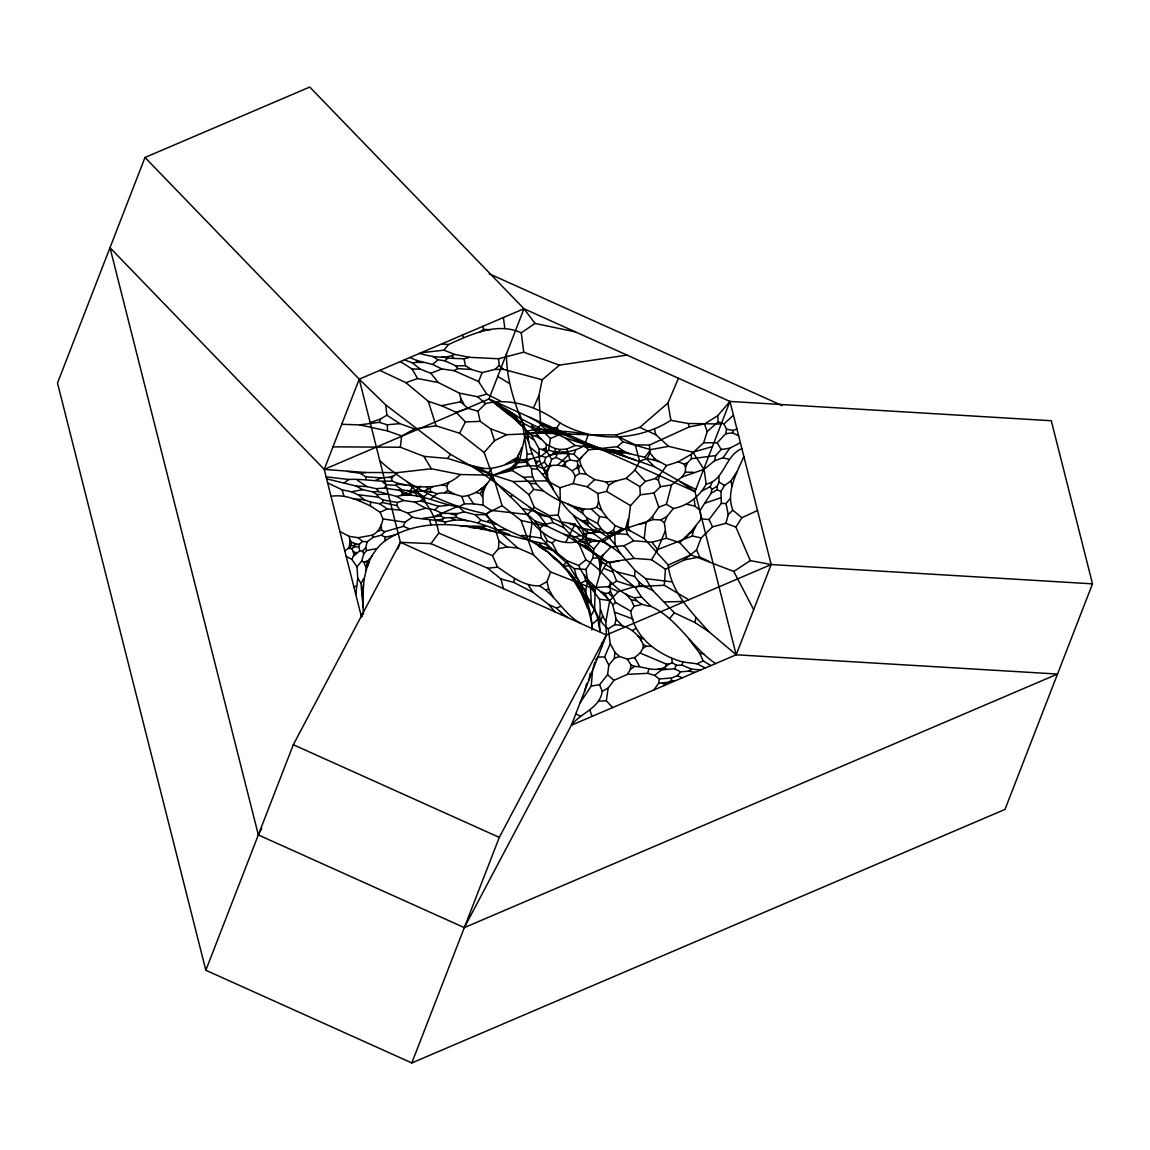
<?xml version="1.0" encoding="UTF-8"?>
<svg xmlns="http://www.w3.org/2000/svg" width="1150" height="1150" viewBox="0 0 1150 1150"><rect width="100%" height="100%" fill="white"/><g stroke="black" fill="none" stroke-linecap="round" stroke-linejoin="round"><path stroke-width="1.5" d="M653.804 689.986L658.677 683.301L668.668 682.18L671.442 680.584L671.456 678.026L677.321 675.711L680.671 671.816L688.591 671.154L694.988 672.376M363.501 614.316C361.732 588.556 362.552 558.541 384.704 541.075C433.076 507.854 494.011 533.442 545.114 543.907C555.048 551.971 563.788 561.214 574.253 568.603L585.968 569.451L592.811 558.152L593.817 549.053L600.314 540.859L612.849 533.686L625.658 528.468L653.071 519.57L660.761 519.944L667.014 516.436L673.383 508.501C687.542 505.885 699.416 496.714 706.172 484.107C724.658 480.412 724.759 455.515 741.894 448.629M580.664 623.401C563.773 614.1 555.838 595.283 539.479 585.853C523.336 586.428 510.327 575.503 497.591 567.108L492.502 555.68L498.482 548.708L506.949 546.969L517.816 548.004L533.399 554.746L550.606 571.967L590.942 587.779L599.438 599.15C601.622 610.061 598.273 620.511 600.113 631.508L597.583 617.881L594.622 609.169L595.053 590.827L599.797 574.353L601.177 559.82L603.477 554.616L610.952 546.911L624.019 545.761L633.636 540.802L652.036 542.239L666.454 538.272L679.621 542.628L690.92 554.889L733.786 571.464L753.681 609.658M363.141 594.564L363.299 589.792M404.354 359.878L412.332 362.854L416.573 362.322L416.631 360.439L409.918 357.506M361.474 616.903L324.214 469.401L109.997 247.71L258.333 834.929L464.312 927.619L1057.511 674.058L736.187 654.781L708.846 631.666L695.017 622.581L674.374 612.821L652.898 590.611L645.61 578.608L635.116 570.486L620.612 553.596L593.759 533.658L592.394 529.489L588.139 525.751L587.449 522.747C562.278 515.013 555.134 486.033 537.553 469.114C535.167 458.189 528.655 448.787 528.123 437.302C517.442 410.579 506.201 383.18 506.489 353.855M708.846 631.666C691.696 612.375 670.738 591.991 668.207 565.009L644.201 538.574L630.099 530.768L627.828 526.916L630.502 505.655L640.378 494.802L653.976 493.019L660.445 486.694L671.514 484.941L682.051 476.977L704.102 469.286L714.538 460.762L722.962 457.801L728.928 459.296M355.81 594.464L357.765 578.105L356.989 566.878L351.972 559.475L346.193 556.399M682.051 476.977L685.314 472.104L685.558 467.13L687.571 462.717L691.394 458.735L715.688 455.587L721.165 449.478L729.761 448.227L740.399 442.692M498.482 548.708L498.884 540.96L494.845 527.462L486.249 513.906C446.732 505.899 409.874 487.672 379.816 460.733M553.495 489.44L539.594 460.963L539.034 448.744L531.731 435.505L514.481 419.074L488.994 398.978L324.214 469.401L359.217 379.184L523.983 308.746L729.962 401.436L1051.287 420.728L1092.5 583.841L1005.014 809.399L411.815 1062.945L205.836 970.269L57.5 383.036L144.986 157.478L309.752 87.055L523.983 308.746L535.038 323.438L575.489 331.919M339.911 531.487L349.068 536.331L358.283 537.697L372.356 535.152C378.681 532.048 381.757 525.55 382.936 518.923L380.104 512.282L370.415 505.914L370.631 502.104L364.421 499.848L358.139 494.773L351.555 491.769L342.197 489.871L327.621 482.871M365.571 570.903L367.942 560.726L372.456 555.508M476.201 468.999L488.031 473.34C501.256 490.964 520.835 502.909 532.177 522.086C543.519 535.713 560.51 546.437 578.824 541.276L582.863 538.689L583.107 534.606L575.129 524.141L559.906 521.654L535.756 511.563L476.201 468.999L450.354 454.264L385.739 404.915L359.217 379.184L144.986 157.478M363.199 591.043L363.501 584.66M580.161 702.65L591.201 686.061L599.553 684.696L607.574 674.777L608.81 665.131L614.402 658.332L614.848 652.179L610.247 643.684L608.249 628.806C596.965 620.526 594.924 606.28 586.572 596.002C582.044 583.079 571.78 573.347 566.993 560.726L551.08 548.277L541.334 538.013L539.997 528.411L534.621 520.792L527.562 514.496L491.079 510.37L483.014 505.08L473.584 503.858L464.514 503.858L458.62 506.819C437.819 504.275 418.169 490.964 396.635 496.426L378.594 491.582L372.701 491.826L362.854 489.67L355.781 485.961L326.614 478.86M688.793 599.768L664.283 585.278L665.447 569.279L684.178 559.921L696.555 549.93L701.155 537.927L712.526 526.844L725.909 523.322L735.899 527.088L750.303 560.611L771.176 564.549L1092.5 583.841M408.595 528.511L403.406 526.341L384.876 531.659L381.584 530.193L381.268 524.932M591.201 686.061L592.538 670.622M652.898 590.611L644.848 586.687L638.581 581.569L634.584 576.38L635.116 570.486M547.731 476.014L547.285 472.492L551.598 459.339L556.039 457.427L557.175 452.784L560.596 449.521L566.821 449.003L575.187 445.539L584.962 446.559L629.754 453.718L644.92 457.312L654.494 466.699L679.894 481.491L694.988 491.654L736.187 654.781L571.406 725.204L464.312 927.619M483.014 505.08L482.971 493.034L482.008 491.194L493.293 475.194L510.945 467.892L516.336 462.76L526.671 462.199L529.676 459.238L541.363 455.989L548.636 450.196L550.433 438.538L545.546 433.622L536.346 429.295L526.067 431.351L519.599 460.546L512.196 470.494L493.293 475.194L460.287 474.519L431.351 468.754L397.555 472.607L365.729 472.506L324.228 469.401M614.848 652.179L619.404 656.477L627.311 659.094L634.685 657.57L640.119 653.027L643.008 648.241L643.324 644.747C638.423 633.291 627.469 624.896 614.79 624.738L608.249 628.806M344.827 550.965L348.393 548.277L349.428 545.833L350.017 540.169L349.068 536.331M630.502 505.655L606.596 491.395L597.899 493.508L587.161 486.795L573.203 483.561L560.007 487.744L547.055 480.786L512.957 481.519L493.293 475.194L482.31 469.804L468.151 464.744L447.767 458.476L423.876 456.363L400.358 447.235L401.637 435.922L414.719 428.95L436.022 425.773L459.569 433.234L484.121 452.482L494.845 481.677L502.104 505.641L521.036 520.433L547.63 526.441L564.147 534.319L575.992 541.463L609.414 562.867L616.63 581.095L634.369 586.73L664.283 585.278M644.201 538.574L645.998 522.79L652.51 516.523L658.763 507.179L666.411 504.275L673.383 508.501M634.369 586.73L618.283 591.632L609.759 600.602L605.834 621.633L606.409 634.987L571.406 725.204C580.721 712.741 599.639 708.644 602.284 691.322L608.134 688.045L614.014 680.311L627.469 674.374L630.387 669.343L630.947 664.829L627.311 659.094M597.899 493.508L598.546 501.688L596.893 507.179C584.89 512.727 571.723 505.037 560.309 501.098C547.558 494.543 531.056 485.415 531.674 468.798L526.384 460.776L527.217 454.236L522.689 425.141M384.704 541.075L385.221 537.237L395.039 534.908M593.702 446.085L576.754 440.321L553.926 429.856L548.507 426.851L548.651 425.816M721.223 423.991L688.261 423.502L670.881 420.339C637.776 441.341 594.061 442.606 560.007 422.97C538.947 407.416 511.75 397.368 485.573 403.592L477.926 411.211L468.064 408.351L460.446 401.81L460.891 398.676L459.353 393.142L438.265 382.504L417.594 378.551L405.893 382.677L379.816 370.372M548.076 469.904L548.837 467.489M612.605 707.595L606.337 700.767L608.134 688.045M658.677 683.301L659.295 678.931L654.594 675.409L647.651 673.339L627.469 674.374M679.621 542.628L691.049 531.587L701.155 518.938L700.077 510.399L711.189 493.192L711.735 489.426L710.211 486.608L711.994 482.439M532.177 522.086L529.489 540.299C562.422 558.541 592.897 590.281 591.776 629.941M715.587 663.579C691.279 647.321 677.867 618.772 650.886 606.309C644.518 605.662 637.862 603.534 634.398 597.741C613.122 591.675 604.253 569.969 585.882 559.849L578.924 543.648L563.874 527.678L558.181 515.042L560.309 501.098L560.007 487.744M650.886 606.309L641.599 597.094L635.188 587.492L616.515 571.737L602.543 562.393L588.771 547.4L586.054 537.625L586.888 532.177L580.879 526.456L573.548 515.689M703.671 442.736L717.154 442.779L725.822 433.708L726.541 429.18L723.939 423.904L718.161 421.863L707.207 431.523L703.671 442.736L691.308 454.279L678.227 461.826L666.612 465.577L659.827 474.821L655.083 478.573L645.409 481.419L639.817 486.651L640.378 494.802M695.017 622.581L695.822 617.708M592.48 629.294L592.135 624.335L585.81 599.265C577.056 583.122 566.404 567.41 551.756 556.068C534.103 535.339 503.298 534.764 485.473 514.697L475.122 514.654L464.212 511.879L458.62 506.819M575.992 541.463L607.2 562.451L634.168 558.426L651.59 559.705L657.656 549.585L692.343 535.986L693.119 531.516L695.836 526.269M620.137 437.546L635.188 444.863L639.659 461.15L634.973 470.091L626.146 478.357L615.782 481.088L606.064 481.951L594.651 479.564L586.126 474.217L579.643 473.484L578.579 469.502L579.111 466.512L577.717 464.758L577.415 461.279L588.685 449.837L617.248 446.689L623.07 441.787L650.555 449.621L668.581 446.358L692.947 452.209L712.482 446.545M757.519 510.499L741.894 517.701L732.852 510.241C725.65 491.941 736.762 473.024 743.878 456.449M664.096 685.587L666.123 682.956M509.867 534.549C489.354 527.821 467.676 515.128 445.51 522.057C434.743 519.57 423.329 519.613 412.246 517.227L407.732 513.116L400.056 510.068L396.865 505.626L397.469 502.493L403.65 500.509L414.575 502.047L420.67 500.983L438.869 506.302L448.284 505.31M348.393 548.277L352.188 548.823L354.832 544.827L359.562 543.964L362.466 541.477L367.137 541.765L373.118 537.352L381.369 535.167L384.876 531.659M588.915 680.096L590.281 673.21M551.598 459.339L545.919 449.851L546.423 444.461L537.625 435.217L535.929 431.494L531.587 427.584L520.145 421.59L496.814 404.901M547.055 480.786L546.006 472.995L550.16 463.953M351.972 559.475L353.927 554.415L352.188 548.823M533.773 407.258L538.947 395.499L542.196 379.773L559.432 365.139L626.98 355.091M587.923 602.686L585.695 590.611L587.679 580.908L585.968 569.451M556.298 454.667L555.22 453.344L555.134 448.586L546.423 444.461M370.631 502.104L379.514 503.686L382.504 502.521L383.065 499.919L378.465 497.159L358.139 494.773M445.007 524.371L445.51 522.057M630.947 664.829L634.455 666.411C644.316 666.439 653.861 672.261 663.938 667.69L668.926 664.024L672.391 662.889L676.358 665.232L682.108 665.16L682.798 661.983C658.663 655.169 633.966 637.747 630.804 611.139L615.638 602.499L610.42 591.114L610.075 582.748M714.538 460.762L715.688 455.587M554.918 611.814L548.665 604.497L533.054 592.379L513.748 582.389L514.625 578.522M504.174 471.112C516.753 467.705 531.056 462.185 543.562 468.783L547.271 465.721L557.621 465.146L566.562 466.914L572.211 470.796L577.012 467.676L577.717 464.758M353.553 556.197L359.734 550.821L362.581 551.109L365.729 547.644L367.137 541.765M614.79 624.738L616.127 619.203L612.763 604.727C602.37 590.683 585.753 582.288 578.766 565.556L566.993 560.726M583.107 534.606L586.629 533.629L587.722 529.417C600.803 532.522 616.357 536.432 627.828 526.916M628.101 519.168L625.658 528.468L627.627 534.534L633.636 540.802M592.983 668.941L594.751 662.213M666.411 504.275L671.514 484.941M584.531 691.366L586.673 683.359M725.909 523.322L728.238 514.625L726.053 503.556L729.905 498.884M647.651 673.339L648.686 669.487M367.569 565.857L369.323 561.804M666.051 665.735L666.482 664.168L668.926 664.024M620.612 553.596L614.977 544.439L609.514 538.171L607.444 533.499L601.953 529.661L597.655 523.466L599.553 516.58L591.488 509.321M537.251 466.253L544.424 462.041L545.704 457.456C554.386 452.281 564.463 453.402 573.951 454.221L579.543 459.784L580.966 465.463L586.126 474.217M660.445 486.694L658.332 480.082L659.827 474.821M725.822 433.708L732.564 432.86L733.24 430.459L736.92 428.936M573.203 483.561L575.359 476.086L579.643 473.484M356.989 566.878L361.689 560.999L363.759 554.012L366.606 550.519L376.639 548.651M359.734 550.821L358.757 546.667L359.562 543.964M539.019 456.507L538.847 452.467M561.344 614.704L561.804 613.238L556.327 608.005L548.665 604.497M482.971 493.034L485.329 486.766M536.489 464.025L537.266 461.668L539.594 460.963M350.276 548.119L351.613 542.225L350.017 540.169M606.596 491.395L608.767 485.156L615.782 481.088M482.31 469.804L482.899 468.223C498.985 470.379 513.418 458.936 529.676 459.238M403.406 526.341L404.929 522.186L412.246 517.227M553.265 596.994L548.723 589.087L547.041 581.598L550.606 571.967M559.906 521.654L580.491 535.569L591.316 539.379L602.859 541.822L614.071 534.649L618.384 533.715L621.374 530.61M607.444 533.499L613.525 530.021L615.178 525.665L606.999 517.788L601.809 510.471L598.546 501.688M460.331 519.973L460.719 518.981L467.432 520.777M548.636 450.196C560.093 454.106 573.879 452.137 584.143 445.683L588.326 434.757L616.299 434.93L639.846 427.369L667.906 403.046L678.486 378.264M205.836 970.269L293.322 744.711L400.416 542.297L359.217 379.184M397.828 548.981L400.416 542.297L430.963 543.648L487.729 568.258L500.997 578.996L513.748 582.389M523.983 308.746L488.994 398.978L694.974 491.654L729.962 401.436L771.176 564.549L736.187 654.781M411.815 1062.945L499.301 837.387L606.395 634.987L771.176 564.549M500.696 401.149L486.752 394.148L478.601 381.527L482.123 372.586L494.96 369.423L503.542 369.38L542.196 379.773M666.454 538.272L664.384 522.848L667.014 516.436M597.655 523.466L586.558 517.586L583.179 513.878L582.461 511.218L584.387 508.904M656.664 551.641L665.261 530.926M608.81 665.131L604.627 656.894L610.247 643.684M573.951 454.221L575.719 450.067M341.723 424.293L359.662 424.882L379.241 422.338L380.751 418.916L386.903 415.207L399.74 423.617L414.719 428.95M711.189 493.192L717.255 489.713L717.169 486.292L719.038 482.037L718.851 476.603M505.511 464.169L517.385 457.398L519.124 453.488M516.336 462.76L516.019 460.417L521.798 447.522M545.546 433.622L546.538 431.408L545.445 429.036L540.601 424.911L538.947 395.499M528.123 437.302L528.641 436.137L525.737 431.063M422.984 518.363L440.622 515.919L441.844 513.288L457.542 513.561L464.212 511.879M599.366 569.149L602.543 562.393M355.781 485.961L366.879 486.594L376.366 488.692L384.517 488.06L386.098 484.725L395.744 485.314L401.882 489.728C413.598 492.516 425.543 489.325 437.058 493.753C445.366 491.639 453.891 493.695 461.768 496.469C471.787 495.866 480.815 490.576 487.312 483.101M353.927 554.415L355.12 552.69L356.974 552.474M599.898 621.834L602.744 615.997L600.674 609.529M568.043 504.304L574.324 507.61L578.234 508.473L579.212 507.768M639.659 461.15L647.119 458.591L649.98 452.87L649.462 445.079L689.31 426.866L704.447 424.005L717.701 415.682L729.977 401.436M547.644 469.962L548.234 468.812M599.797 574.353L607.2 562.451M658.059 669.027L661.566 669.846L674.533 668.797L676.358 665.232M459.569 433.234L465.434 421.921L480.211 421.374L490.59 428.806L506.647 434.7L542.771 433.162L588.326 434.757C568.488 430.661 549.269 429.654 529.331 433.334M565.584 542.469L575.129 524.141M580.491 587.377L581.411 585.623L576.294 575.877L574.253 568.603M258.333 834.929L261.683 828.604M591.517 614.848L594.622 609.169M479.651 490.029L482.497 487.816M363.184 607.66L360.985 583.467L363.745 578.522M584.962 446.559L585.911 444.863L613.626 452.554L654.494 466.699M701.155 518.938L709.033 519.498L721.337 503.384L720.935 491.524L724.529 485.501L730.811 481.045L736.604 472.276M447.767 458.476L450.354 454.264M517.212 419.161L512.512 414.431L541.089 428.907L552.431 432.17L565.153 437.848L585.911 444.863M685.414 537.956L691.049 531.587M735.899 527.088L741.894 517.701M475.899 492.574L480.226 493.494L482.008 491.194M410.622 490.13L413.08 486.306C429.626 487.816 447.566 487.011 460.287 474.519M539.781 432.026L557.06 427.426L560.007 422.97M454.652 494.241L447.767 490.504L446.761 485.947L449.348 482.051M535.929 431.494L537.237 429.511L541.089 428.907M630.804 611.139L634.11 606.208L641.988 604.469M577.817 582.245L578.651 581.066M722.962 457.801L729.761 448.227M413.08 486.306L396.463 482.957L392.107 481.002L391.589 478.127L397.555 472.607M644.92 457.312L650.555 449.621M430.963 543.648L438.739 533.097C435.462 512.397 421.489 495.88 406.971 481.677M562.681 465.506L566.792 461.308L569.997 460L577.415 461.279M488.031 473.34L491.481 468.869M545.114 543.907L547.371 541.046L542.915 532.622M421.001 352.762L443.957 350.175L448.442 344.54C470.738 334.549 497.088 321.741 521.252 332.824L535.038 323.438M579.543 459.784L581.842 457.01M574.756 577.746L576.294 575.877M669.918 618.067L674.374 612.821M484.121 452.482L494.558 440.651L506.647 434.7M558.181 515.042L549.47 515.631L534.29 507.294L528.957 494.73L533.744 489.368L542.944 490.878M549.197 467.216L551.253 465.664M527.562 514.496L534.29 507.294M600.645 591.373L604.972 593.386L608.508 593.127L610.42 591.114M563.572 565.11L565.915 562.652M362.983 600.099L361.934 591.373L363.113 590.41M536.346 429.295L540.601 424.911M595.527 659.683L597.655 657.541M587.161 486.795L594.651 479.564M539.997 528.411L544.266 524.299L553.15 522.661L563.874 527.678M728.238 514.625L732.852 510.241M420.67 500.983L423.372 498.41M557.621 465.146L569.192 454.178M494.96 369.423L499.229 365.412L498.511 358.757L469.717 357.334L454.782 354.444L443.957 350.175M414.661 491.711L420.684 486.148M450.714 513.834L455.759 515.2L457.542 513.561M723.939 423.904L733.456 415.179M547.371 541.046L552.187 543.03L555.148 540.356M592.135 624.335L598.791 618.341M416.631 360.439L432.702 364.464L438.035 359.734L444.82 360.798L455.86 365.829L465.448 365.757L471.5 369.495L482.123 372.586M444.82 360.798L447.839 358.168L464.039 358.786L469.717 357.334M425.227 502.162L423.919 496.671L427.196 493.853M531.587 427.584L532.622 426.707L537.237 429.511M414.575 502.047L425.644 508.271L434.657 509.809L438.869 506.302M431.264 498.554L437.058 493.753M539.034 448.744L542.297 449.549L545.675 448.169M578.766 565.556L585.882 559.849M478.041 522.689L481.088 520.26L496.239 524.386M654.594 675.409L661.566 669.846M485.473 514.697L491.079 510.37M612.763 604.727L615.638 602.499M684.48 538.085L687.125 536.044M344.181 482.928L348.752 479.493C363.357 478.601 377.631 482.037 392.107 481.002M401.005 495.434L405.763 492.789L411.211 494.946M630.387 669.343L634.455 666.411M435.103 520.274L442.477 519.225L444.317 517.902L456.708 517.442L460.719 518.981M614.977 544.439L614.862 533.456L621.963 528.353L630.099 530.768M599.883 566.605L599.38 561.099L601.177 559.82M606.769 450.254L623.717 451.131L629.754 453.718M592.811 558.152L598.704 557.966L603.477 554.616M395.744 485.314L397.239 484.279L406.108 485.084M480.039 331.904L483.647 329.432L490.662 329.662M500.94 407.732L513.001 415.222M733.786 571.464L750.303 560.611M444.346 492.746L447.767 490.504M578.824 541.276L588.11 543.72L591.459 541.535L600.314 540.859M632.601 630.444L635.605 628.504M590.942 587.779L607.775 586.673L616.63 581.095M424.235 490.892L432.989 486.795M689.871 533.442L693.119 531.516M367.123 564.19L368.201 563.558M643.008 648.241L646.271 646.3L651.418 646.343M688.591 671.154L691.768 669.271L700.954 669.832M531.731 435.505L535.986 436.166L537.625 435.217M449.736 493.278L450.944 492.588M560.524 453.474L563.069 451.993M711.735 489.426L717.169 486.292M565.527 453.316L568.747 451.49M579.111 466.512L580.966 465.463M539.479 585.853L547.041 581.598M419.419 353.452C430.646 356.327 443.799 359.576 454.782 354.444M701.529 491.194L710.211 486.608M487.154 521.381L490.173 519.8M486.249 513.906L502.104 505.641M432.702 364.464L441.816 368.978L453.919 370.616L457.844 368.618L471.5 369.495M580.822 583.136L585.738 580.635L590.381 586.112L591.215 602.169M682.798 661.983L697.072 663.823L703.196 660.819L710.858 665.606M380.104 512.282L387.277 508.918L400.056 510.068M668.207 565.009L690.92 554.889M635.188 587.492L639.429 585.609L644.848 586.687M550.433 438.538L558.857 434.829L570.716 434.513M347.386 471.457L360.194 473.254L365.714 476.819L381.455 477.897L389.764 477.221L393.343 475.683M568.891 571.938L573.749 580.06M434.111 516.566L457.844 506.374M678.227 461.826L684.25 464.126L687.571 462.717M353.912 586.931L356.169 585.968M481.39 529.532L483.747 528.554L495.765 531.674M375.561 480.341L381.455 477.897M542.354 474.274L545.431 473.009M412.332 362.854L420.296 369.136L430.833 373.261L441.816 368.978M647.119 458.591L653.085 459.727L654.867 459.037L666.612 465.577M361.689 560.999L363.774 562.192L367.942 560.726M556.327 608.005L560.438 606.481M614.402 658.332L619.404 656.477M549.599 455.371L555.22 453.344M369.538 422.884L380.751 418.916M406.999 490.389L411.757 492.488L415.423 492.832L418.528 491.769M704.835 503.211L721.064 497.662M513.058 460.561L519.455 458.821L521.755 460.101M409.069 493.379L411.757 492.488M514.481 419.074L518.894 422.007L520.145 421.59M510.082 496.455L513.259 495.42M405.893 382.677L428.346 401.364L441.557 405.72L456.033 412.246L468.064 408.351M564.147 534.319L575.086 536.892L583.539 541.592L591.316 539.379M459.353 393.142L477.537 396.721L486.752 394.148M407.732 513.116L425.644 508.271M498.511 358.757L523.739 352.188L559.432 365.139M578.076 527.462L587.722 529.417M377.732 531.171L381.584 530.193M575.086 536.892L580.491 535.569M638.983 524.486L645.998 522.79M545.977 589.763L548.723 589.087M510.945 467.892L519.441 466.972M587.449 522.747L588.829 522.459L595.887 528.267L601.953 529.661M441.557 405.72L460.446 401.81M609.414 562.867L619.404 560.855M684.178 559.921L699.646 556.988L709.148 561.473M351.555 491.769L362.854 489.67M584.703 443.124L618.139 454.034M586.629 533.629L599.049 531.861M379.874 528.037L381.024 527.879M360.194 473.254L365.729 472.506M613.626 452.554L619.807 453.574L625.6 456.32M384.517 488.06L398.432 490.188L401.882 489.728M460.704 525.996L485.3 526.298M619.807 453.574L622.711 453.229M487.729 568.258L497.591 567.108M542.771 433.162L565.843 432.055M527.217 454.236L531.501 453.79M354.114 547.141L358.757 546.667M379.241 422.338L387.277 424.81L399.74 423.617M634.398 597.741L641.599 597.094M556.039 457.427L564.262 461.538L566.792 461.308M488.879 530.538L490.676 530.394M659.295 678.931L671.456 678.026M582.748 520.734L587.592 520.375L588.829 522.459M427.958 491.338L432.802 492.358M512.196 470.494L523.408 477.322L532.551 476.79M597.583 617.881L599.092 617.809M598.633 701.141L606.337 700.767M563.284 566.087L568.646 565.857M470.192 527.505L484.179 527.979L486.306 529.014M372.701 491.826L376.869 494.529L386.874 494.141M597.784 657.11L604.627 656.894M561.401 432.846L567.396 434.254M514.639 460.46L516.019 460.417M331.027 496.34C345.014 493.925 358.096 500.178 370.415 505.914M515.243 417.622L516.12 418.154M664.815 601.924L683.531 601.45M574.468 440.349L576.754 440.321M332.968 446.847L400.358 447.235M353.021 498.64L364.421 499.848M400.416 361.574L412.059 369.021L420.296 369.136M545.718 430.876L551.296 430.963M635.188 444.863L649.462 445.079M498.611 529.747L506.402 529.891M601.119 448.946L614.114 450.412M685.314 472.104L693.306 472.319M592.408 446.473L593.716 446.502M519.599 460.546L526.384 460.776M416.573 362.322L423.186 362.552M721.337 503.384L726.053 503.556M590.381 586.112L593.745 586.256M612.936 450.326L616.314 450.57M531.674 468.798L537.553 469.114M578.234 508.473L582.992 509.924M478.429 528.224L483.747 528.554M611.613 450.239L619.591 450.814M523.408 477.322L529.963 483.316L536.36 483.805M441.6 343.965L448.442 344.54M618.384 533.715L627.627 534.534M605.173 449.564L610.406 450.11M583.28 545.603L586.442 545.919L601.091 558.512M350.592 545.33L354.401 545.732M529.906 417.378L550.562 429.482L553.926 429.856M543.907 449.233L545.919 449.851M326.111 476.848L348.752 479.493M645.61 578.608L671.37 581.814M546.538 431.408L558.857 434.829M617.837 532.048L618.959 532.191M521.64 535.339L541.334 538.013M599.438 599.15L609.759 600.602M508.3 412.332L512.512 414.431M351.613 542.225L356.673 544.137M382.936 518.923L404.929 522.186M541.736 546.868L551.08 548.277M625.327 593.601L631.206 599.811L636.626 600.659M403.707 494.327L407.905 494.989M599.553 516.58L606.999 517.788M607.387 532.781L612.849 533.686M555.134 448.586L560.596 449.521M383.065 499.919L397.469 502.493M592.394 529.489L599.495 531.674L609.514 538.171M726.541 429.18L733.24 430.459M577.889 585.451L580.937 588.671L582.82 589.016M441.974 357.046L447.839 358.168M671.442 680.584L674.389 681.188M595.312 448.471L614.201 452.482M686.32 504.217L694.959 506.072L700.077 510.399M528.986 507.035L539.062 514.884L546.236 516.422M359.662 424.882L387.536 430.934L401.637 435.922M586.888 532.177L593.759 533.658M382.504 502.521L396.865 505.626M692.343 535.986L701.155 537.927M442.204 484.941L446.761 485.947M468.151 464.744L482.899 468.223M522.258 508.372L535.756 511.563M616.515 571.737L634.584 576.38M504.606 410.378L507.423 413.137L509.666 413.741M398.432 490.188L405.763 492.789M689.195 639.587L699.545 652.984L703.973 654.178M602.068 449.592L606.151 450.714M606.524 450.527L607.416 450.786M505.813 411.183L511.764 414.46M582.863 538.689L591.459 541.535M617.751 454.092L635.231 459.914M569.408 523.71L579.528 527.088M539.35 543.777L543.821 547.414L551.569 549.988M541.363 455.989L545.704 457.456M589.447 444.719L600.271 448.486M653.085 459.727L659.065 461.854M592.308 445.668L594.909 446.603M534.621 520.792L544.266 524.299M564.147 464.586L566.562 466.914M451.174 518.348L455.113 519.814M614.488 612.116L632.989 619.045M354.646 553.653L355.436 553.941M578.924 543.648L588.771 547.4M548.004 431.638L549.973 432.4M662.371 683.387L664.355 684.178M615.178 525.665L621.963 528.353M585.81 599.265L587.822 600.084L594.004 609.011M637.862 635.849L643.871 639.113M604.124 568.503L612.619 571.981M677.321 675.711L682.338 677.796M438.739 533.097L492.502 555.68M640.119 653.027L666.482 664.168M682.108 665.16L691.768 669.271M365.456 561.66L367.454 562.508M481.433 526.786L484.179 527.979M542.584 424.249L548.507 426.851M453.919 370.616L478.601 381.527M489.196 273.772L782.216 405.619M400.416 542.297L606.395 634.987M293.322 744.711L499.301 837.387M655.083 478.573L658.332 480.082M639.846 427.369L655.874 434.815L668.581 446.358M607.775 586.673L618.283 591.632M575.791 713.92L580.247 716.062M732.564 432.86L738.659 435.821M434.657 509.809L441.844 513.288M674.533 668.797L680.671 671.816M717.255 489.713L720.935 491.524M679.894 481.491L695.865 489.397M663.938 667.69L666.238 668.826M389.764 477.221L391.589 478.127M545.445 429.036L551.382 432.026M697.072 663.823L705.295 667.977M643.324 644.747L646.271 646.3M492.43 400.516L514.898 415.064M440.622 515.919L444.317 517.902M381.369 535.167L385.221 537.237M542.297 449.549L546.897 452.209M396.635 496.426L403.65 500.509M432.874 356.644L438.035 359.734M558.368 432.357L560.941 433.895M590.64 550.793L598.747 555.996M497.749 376.409L508.976 383.209M626.146 478.357L639.817 486.651M565.742 434.298L569.308 436.482M535.986 436.166L541.147 439.343M504.706 408.466L517.615 416.473M507.768 410.622L512.167 413.382M602.859 541.822L610.952 546.911M719.038 482.037L724.529 485.501M509.709 413.827L510.974 414.618M417.579 492.674L423.919 496.671M507.164 412.074L508.357 412.864M538.272 545.991L545.431 550.692M596.893 507.179L601.809 510.471M589.734 550.059L592.264 551.77M357.377 480.211L366.879 486.594M379.514 503.686L387.277 508.918M595.959 554.746L597.598 555.91M617.248 446.689L623.717 451.131M651.59 559.705L665.447 569.279M517.385 457.398L519.455 458.821M574.324 507.61L583.179 513.878M534.966 460.043L537.266 461.668M547.572 481.246L550.85 483.604M561.804 613.238L567.784 617.607M579.672 519.527L588.139 525.751M498.884 540.96L506.949 546.969M528.641 436.137L533.384 439.702M565.153 437.848L575.187 445.539M595.47 554.3L596.534 555.119M353.452 551.353L355.12 552.69M660.761 519.944L664.384 522.848M382.634 481.922L386.098 484.725M551.756 556.068L557.994 561.43M530.351 447.465L538.372 454.02M512.957 481.519L528.957 494.73M477.537 396.721L485.573 403.592M607.574 674.777L614.014 680.311M451.792 356.083L453.589 357.693M494.845 527.462L517.816 548.004M358.283 537.697L362.466 541.477M584.143 445.683L588.685 449.837M499.229 365.412L503.542 369.38M509.234 411.829L510.241 412.749M588.11 543.72L593.817 549.053M475.122 514.654L481.088 520.26M608.508 593.127L612.749 597.152M507.423 413.137L508.817 414.489M585.235 522.057L587.391 524.17M581.009 509.795L582.461 511.218M509.349 412.62L510.356 413.626M616.299 434.93L623.07 441.787M555.651 451.246L557.175 452.784M481.821 489.023L482.569 489.785M456.033 412.246L465.434 421.921M616.127 619.203L622.423 625.773M634.973 470.091L645.409 481.419M554.3 557.75L555.45 559.058M577.012 467.676L578.579 469.502M581.411 585.623L585.695 590.611M569.236 573.879L570.788 575.69M543.231 467.705L547.285 472.492M606.064 481.951L608.767 485.156M430.833 373.261L438.265 382.504M624.019 545.761L634.168 558.426M516.781 420.728L517.931 422.151M649.98 452.87L654.867 459.037M513.892 465.649L514.984 467.029M544.424 462.041L547.271 465.721M376.366 488.692L378.594 491.582M612.936 533.183L614.071 534.649M652.036 542.239L657.656 549.585M587.679 580.908L595.053 590.827M539.062 514.884L547.63 526.441M518.894 422.007L521.238 425.299M455.86 365.829L457.844 368.618M550.562 429.482L552.431 432.17M573.562 580.146L585.566 600.688M583.539 541.592L586.442 545.919M512.584 415.164L513.188 416.07M468.021 495.506L473.584 503.858M462.199 335.168L463.738 337.482M543.821 547.414L546.178 551.051M528.166 584.775L533.054 592.379M692.947 452.209L703.728 469.099M480.226 493.494L482.353 496.857M529.963 483.316L533.744 489.368M362.451 590.841L363.184 592.049M376.869 494.529L378.465 497.159M423.876 456.363L431.351 468.754M357.765 578.105L360.985 583.467M717.154 442.779L721.165 449.478M572.211 470.796L575.359 476.086M396.463 482.957L397.239 484.279M412.059 369.021L417.594 378.551M543.562 468.783L546.006 472.995M460.891 398.676L463.781 403.779M531.487 424.666L532.622 426.707M634.685 657.57L639.429 666.181M602.744 615.997L605.834 621.633M581.972 594.406L587.492 608.235M360.611 613.496L362.178 616.4M549.47 515.631L553.15 522.661M604.972 593.386L607.631 598.503M552.187 543.03L558.095 554.458M415.423 492.832L417.091 496.038M524.745 434.369L528.899 442.577M668.668 682.18L669.242 683.387M557.06 427.426L558.339 430.057M709.033 519.498L712.526 526.844M699.545 652.984L703.196 660.819M580.879 526.456L586.054 537.625M354.358 543.806L354.832 544.827M631.206 599.811L634.11 606.208M513.36 414.877L513.806 415.869M684.25 464.126L685.558 467.13M696.555 549.93L699.646 556.988M363.774 562.192L365.801 566.921M455.759 515.2L456.708 517.442M599.553 684.696L602.284 691.322M362.581 551.109L363.759 554.012M613.525 530.021L614.862 533.456M401.451 491.625L402.5 494.371M518.822 412.189L526.067 431.351M586.558 517.586L587.592 520.375M461.768 496.469L464.514 503.858M704.447 424.005L707.207 431.523M564.262 461.538L565.455 465.06M521.036 520.433L533.399 554.746M372.356 535.152L373.118 537.352M653.976 493.019L658.763 507.179M589.95 710.326L592.006 716.407M490.59 428.806L494.558 440.651M429.669 520.49L431.092 524.831M428.346 401.364L436.022 425.773M598.661 557.333L600.257 562.451M688.261 423.502L689.31 426.866M586.572 596.002L587.822 600.084M365.729 547.644L366.606 550.519M566.821 449.003L569.997 460M584.085 574.712L585.738 580.635M482.799 326.356L483.647 329.432M583.294 595.024L583.898 597.238M342.197 489.871L343.864 495.981M359.634 499.79L360.007 501.184M500.997 578.996L503.412 588.642M654.494 429.238L655.874 434.815M730.811 481.045L732.119 486.479M526.01 430.402L526.369 431.897M477.926 411.211L480.211 421.374M638.581 581.569L639.429 585.609M598.704 557.966L599.38 561.099M595.887 528.267L596.289 530.207M464.039 358.786L465.448 365.757M652.51 516.523L653.071 519.57M526.671 462.199L527.275 465.649M667.906 403.046L670.881 420.339M671.701 658.447L672.391 662.889M580.937 588.671L581.253 590.683M582.878 593.745L583.366 596.979M361.56 588.771L361.934 591.373M704.102 469.286L706.172 484.107M503.398 317.558L504.735 327.779M430.258 488.391L430.618 491.165M601.608 642.979L602.039 646.257M521.252 332.824L523.739 352.188M385.739 404.915L386.903 415.207M553.308 451.921L553.538 454.25M694.284 499.071L694.959 506.072M585.321 599.38L585.594 602.14M442.477 519.225L442.606 520.634M640.881 637.905L641.111 640.708M365.714 476.819L365.901 479.219M717.701 415.682L718.161 421.863M599.366 529.633L599.495 531.674M427.239 487.025L427.354 488.966M473.857 526.441L473.944 527.908M387.277 424.81L387.536 430.934M691.308 454.279L691.394 458.735"/></g></svg>
